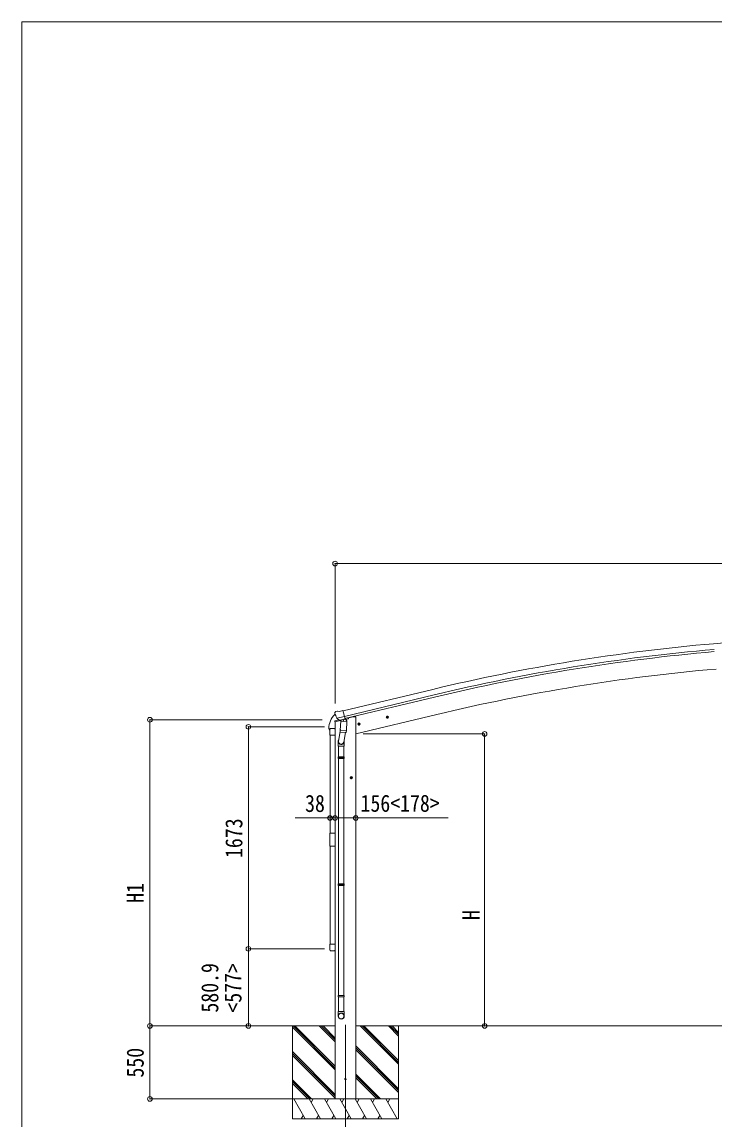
# Model space of a CAD drawing. Units: millimetres at full size. Extents: x -9783 to 9892, y -6828 to 6752.
# Drawn here: x -9783 to -4566, y -1515 to 6752 of the extents above; entities that cross this region are included whole.
import ezdxf
from ezdxf.enums import TextEntityAlignment as Align

# ---------------------------------------------------------------- set-up
doc = ezdxf.new("R2010")
doc.units = ezdxf.units.MM
doc.header["$LTSCALE"] = 35
doc.header["$PDMODE"] = 32
doc.header["$PDSIZE"] = 35
for name, color, linetype, lineweight in [('0-0_0', 7, 'Continuous', 9), ('0-1_本体', 4, 'Continuous', 9), ('0-2_部品', 7, 'Continuous', 9), ('0-8_PARTS2', 2, 'Continuous', 9), ('0-A_寸法', 6, 'Continuous', 9), ('1-1_GLASS', 4, 'Continuous', 9), ('1-2_GLASS_SEAL', 7, 'Continuous', 9), ('1-A', 6, 'Continuous', 9), ('F-0_240', 7, 'Continuous', 9)]:
    doc.layers.add(name, color=color, linetype=linetype, lineweight=lineweight)
doc.styles.add('ＭＳ ゴシック', font='')
doc.styles.get('ＭＳ ゴシック').set_extended_font_data('MS Gothic')

msp = doc.modelspace()

# ---------------------------------------------------------------- linework, layer by layer
at = {"layer": '0-0_0'}
for p, q in [((-7422.75, -813.2), (-7821.42, -813.2)), ((-7744.5, -813.2), (-7744.5, -1513.2)), ((-7422.25, -1144.96), (-7744.5, -822.71)), ((-7422.25, -1130.82), (-7739.86, -813.21)), ((-7422.25, -1116.68), (-7725.72, -813.21)), ((-7422.25, -932.83), (-7541.88, -813.2)), ((-7422.25, -918.69), (-7527.74, -813.2)), ((-7422.25, -904.55), (-7513.6, -813.2)), ((-7266.75, -813.2), (-397.78, -813.2)), ((-6944.5, -1102.21), (-7233.51, -813.2)), ((-6944.5, -1088.07), (-7219.37, -813.2)), ((-6944.5, -1073.93), (-7205.23, -813.2)), ((-6944.5, -890.08), (-7021.38, -813.2)), ((-6944.5, -875.94), (-7007.24, -813.2)), ((-6993.09, -813.21), (-6993.1, -813.2)), ((-6944.5, -861.8), (-6993.08, -813.21)), ((-6944.5, -813.2), (-6944.5, -1513.2)), ((-6944.5, -1286.06), (-7266.75, -963.81)), ((-6944.5, -1300.2), (-7266.75, -977.95)), ((-7422.25, -1328.81), (-7744.5, -1006.56)), ((-7422.25, -1342.95), (-7744.5, -1020.7)), ((-7422.25, -1357.09), (-7744.5, -1034.84)), ((-6944.5, -1314.34), (-7266.75, -992.09)), ((-7599.99, -1363.2), (-7744.5, -1218.69)), ((-7614.13, -1363.2), (-7744.5, -1232.83)), ((-7079.49, -1363.2), (-7266.75, -1175.94)), ((-7093.63, -1363.2), (-7266.75, -1190.08)), ((-7107.78, -1363.2), (-7266.75, -1204.23)), ((-7628.28, -1363.2), (-7744.5, -1246.98)), ((-7744.5, -1363.2), (-6944.5, -1363.2)), ((-7647.61, -1513.2), (-7734.21, -1363.2)), ((-7532.14, -1513.2), (-7618.74, -1363.2)), ((-7588.74, -1363.2), (-7603.74, -1389.18)), ((-7416.67, -1513.2), (-7503.27, -1363.2)), ((-7488.27, -1389.18), (-7473.27, -1363.2)), ((-7301.2, -1513.2), (-7387.8, -1363.2)), ((-7372.8, -1389.18), (-7357.8, -1363.2)), ((-7185.73, -1513.2), (-7272.33, -1363.2)), ((-7257.33, -1389.18), (-7242.33, -1363.2)), ((-7070.26, -1513.2), (-7156.86, -1363.2)), ((-7141.86, -1389.18), (-7126.86, -1363.2)), ((-6954.79, -1513.2), (-7041.39, -1363.2)), ((-7026.39, -1389.18), (-7011.39, -1363.2)), ((-7662.61, -1487.22), (-7677.61, -1513.2)), ((-7547.14, -1487.22), (-7562.14, -1513.2)), ((-7431.67, -1487.22), (-7446.67, -1513.2)), ((-7316.2, -1487.22), (-7331.2, -1513.2)), ((-7200.73, -1487.22), (-7215.73, -1513.2)), ((-7085.26, -1487.22), (-7100.26, -1513.2)), ((-6944.5, -1513.2), (-7744.5, -1513.2))]:
    msp.add_line(p, q, dxfattribs=at)
at = {"layer": '0-1_本体'}
for p, q in [((-3878.72, 2127.18), (-4570.13, 2066.95)), ((-7362.73, 1561.03), (-6687.04, 1722.98)), ((-7352.65, 1519.05), (-6676.98, 1681)), ((-7348.72, 1502.69), (-6673.06, 1664.64)), ((-7267.25, 1386.8), (-6656.44, 1533.44)), ((-7266.92, 1516.8), (-7266.92, -1363.2)), ((-7422.92, 1477.83), (-7422.92, -1363.2))]:
    msp.add_line(p, q, dxfattribs=at)
msp.add_lwpolyline([(-7266.92, 1516.8), (-7286.92, 1516.8), (-7320.76, 1508.68)], dxfattribs=at)
for centre, radius, start, end in [((-3314.29, -12348.27), 14469.82, 94.97901, 103.47901), ((-3314.29, -12348.27), 14426.65, 94.97901, 103.47901), ((-3314.29, -12348.27), 14409.82, 94.97901, 103.47901), ((-3296.87, -12461.37), 14392.42, 95.00113, 103.49889)]:
    msp.add_arc(centre, radius, start, end, dxfattribs=at)
at = {"layer": '0-2_部品'}
for p, q in [((-7424.18, 1545.43), (-7423.91, 1544.28)), ((-7424.18, 1545.43), (-7423.91, 1544.28)), ((-7419.97, 1554.01), (-7423.82, 1547.71)), ((-7419.97, 1554.01), (-7423.82, 1547.71)), ((-7396.81, 1493.2), (-7423.01, 1486.9)), ((-7396.81, 1493.2), (-7423.01, 1486.9)), ((-7416.87, 1556.25), (-7403.69, 1559.42)), ((-7416.87, 1556.25), (-7403.69, 1559.42)), ((-7410.13, 1505.12), (-7352.62, 1518.93)), ((-7410.13, 1505.12), (-7352.62, 1518.93)), ((-7393.28, 1490.21), (-7409.66, 1504.7)), ((-7393.28, 1490.21), (-7409.66, 1504.7)), ((-7389.13, 1556.74), (-7402.39, 1559.44)), ((-7389.13, 1556.74), (-7402.39, 1559.44)), ((-7390.57, 1489.65), (-7383.05, 1491.45)), ((-7390.57, 1489.65), (-7383.05, 1491.45)), ((-7389.73, 1489.75), (-7388.2, 1490.12)), ((-7389.73, 1489.75), (-7388.2, 1490.12)), ((-7389.13, 1556.74), (-7363.2, 1562.97)), ((-7389.13, 1556.74), (-7363.2, 1562.97)), ((-7388.2, 1490.12), (-7351.5, 1498.93)), ((-7388.2, 1490.12), (-7351.5, 1498.93)), ((-7386.37, 1489.89), (-7386.42, 1489.15)), ((-7386.37, 1489.89), (-7386.42, 1489.15)), ((-7385.66, 1488.11), (-7359.85, 1481.67)), ((-7385.66, 1488.11), (-7359.85, 1481.67)), ((-7357.45, 1497.11), (-7358.47, 1482.5)), ((-7357.45, 1497.11), (-7358.47, 1482.5)), ((-7351.5, 1498.93), (-7349.97, 1499.3)), ((-7351.5, 1498.93), (-7349.97, 1499.3)), ((-7348.42, 1501.4), (-7347.47, 1501.34)), ((-7348.42, 1501.4), (-7347.47, 1501.34)), ((-7347.47, 1501.34), (-7334.16, 1486.02)), ((-7347.47, 1501.34), (-7334.16, 1486.02)), ((-7343.48, 1496.74), (-7324.59, 1501.28)), ((-7343.48, 1496.74), (-7324.59, 1501.28)), ((-7320.76, 1509.45), (-7320.76, 1506.14)), ((-7320.76, 1509.45), (-7320.76, 1506.14)), ((-7038.45, 1510.74), (-7019, 1515.41)), ((-7038.45, 1510.74), (-7019, 1515.41)), ((-7033.89, 1518.52), (-7036.02, 1511.32)), ((-7033.89, 1518.52), (-7036.02, 1511.32)), ((-7026.59, 1520.27), (-7033.89, 1518.52)), ((-7026.59, 1520.27), (-7033.89, 1518.52)), ((-7026.39, 1503.35), (-7031.06, 1522.8)), ((-7026.39, 1503.35), (-7031.06, 1522.8)), ((-7021.43, 1514.82), (-7026.59, 1520.27)), ((-7021.43, 1514.82), (-7026.59, 1520.27)), ((-7023.56, 1507.63), (-7021.43, 1514.82)), ((-7023.56, 1507.63), (-7021.43, 1514.82)), ((-7425.31, 1477.1), (-7382.61, 1487.35)), ((-7425.31, 1477.1), (-7382.61, 1487.35)), ((-7425.31, 1483.99), (-7425.31, 1477.1)), ((-7425.31, 1483.99), (-7425.31, 1477.1)), ((-7383.08, 1420.81), (-7397.6, 1333.04)), ((-7383.08, 1420.81), (-7397.6, 1333.04)), ((-7384.28, 1403.46), (-7383.4, 1415.93)), ((-7384.28, 1403.46), (-7383.4, 1415.93)), ((-7378.74, 1482.76), (-7383.42, 1415.93)), ((-7378.74, 1482.76), (-7383.42, 1415.93)), ((-7337.73, 1412.73), (-7383.42, 1415.93)), ((-7337.73, 1412.73), (-7383.42, 1415.93)), ((-7333.06, 1479.57), (-7378.74, 1482.76)), ((-7333.06, 1479.57), (-7378.74, 1482.76)), ((-7376.97, 1485.94), (-7377.2, 1482.66)), ((-7376.97, 1485.94), (-7377.2, 1482.66)), ((-7337.74, 1412.73), (-7338.63, 1400.04)), ((-7337.74, 1412.73), (-7338.63, 1400.04)), ((-7337.73, 1412.73), (-7333.06, 1479.57)), ((-7337.73, 1412.73), (-7333.06, 1479.57)), ((-7334.16, 1486.02), (-7334.6, 1479.68)), ((-7334.16, 1486.02), (-7334.6, 1479.68)), ((-7252.27, 1458.99), (-7232.83, 1463.66)), ((-7252.27, 1458.99), (-7232.83, 1463.66)), ((-7247.72, 1466.77), (-7249.85, 1459.57)), ((-7247.72, 1466.77), (-7249.85, 1459.57)), ((-7240.42, 1468.52), (-7247.72, 1466.77)), ((-7240.42, 1468.52), (-7247.72, 1466.77)), ((-7240.22, 1451.6), (-7244.89, 1471.05)), ((-7240.22, 1451.6), (-7244.89, 1471.05)), ((-7235.25, 1463.08), (-7240.42, 1468.52)), ((-7235.25, 1463.08), (-7240.42, 1468.52)), ((-7237.38, 1455.88), (-7235.25, 1463.08)), ((-7237.38, 1455.88), (-7235.25, 1463.08)), ((-7399.75, 1295.88), (-7399.75, 1330.23)), ((-7399.75, 1295.88), (-7399.75, 1330.23)), ((-7383.88, 1402.1), (-7383.88, 1402.1)), ((-7383.88, 1402.1), (-7383.88, 1402.1)), ((-7382.43, 1401.32), (-7340.74, 1398.41)), ((-7382.43, 1401.32), (-7340.74, 1398.41)), ((-7344.25, 1398.65), (-7356.9, 1323.72)), ((-7344.25, 1398.65), (-7356.9, 1323.72)), ((-7353.75, 1330.54), (-7353.75, 1295.88)), ((-7353.75, 1330.54), (-7353.75, 1295.88)), ((-7353.75, 1295.88), (-7399.75, 1295.88)), ((-7353.75, 1295.88), (-7399.75, 1295.88)), ((-7397.75, 1295.88), (-7397.75, 1213.36)), ((-7397.75, 1295.88), (-7397.75, 1213.36)), ((-7355.75, 1295.88), (-7355.75, 1213.36)), ((-7355.75, 1295.88), (-7355.75, 1213.36)), ((-7399.75, 1211.36), (-7398.75, 1213.36)), ((-7399.75, 1211.36), (-7398.75, 1213.36)), ((-7353.75, 1211.36), (-7399.75, 1211.36)), ((-7353.75, 1211.36), (-7399.75, 1211.36)), ((-7353.75, 1203.36), (-7399.75, 1203.36)), ((-7353.75, 1203.36), (-7399.75, 1203.36)), ((-7354.75, 1213.36), (-7398.75, 1213.36)), ((-7354.75, 1213.36), (-7398.75, 1213.36)), ((-7354.75, 1201.36), (-7398.75, 1201.36)), ((-7354.75, 1201.36), (-7398.75, 1201.36)), ((-7397.75, 1201.36), (-7397.75, 257.17)), ((-7397.75, 1201.36), (-7397.75, 257.17)), ((-7355.75, 1201.36), (-7355.75, 257.17)), ((-7355.75, 1201.36), (-7355.75, 257.17)), ((-7353.75, 1211.36), (-7354.75, 1213.36)), ((-7353.75, 1211.36), (-7354.75, 1213.36)), ((-7353.75, 1203.36), (-7354.75, 1201.36)), ((-7353.75, 1203.36), (-7354.75, 1201.36)), ((-7353.75, 1211.36), (-7353.75, 1203.36)), ((-7353.75, 1211.36), (-7353.75, 1203.36)), ((-7291.25, 1057.3), (-7311.25, 1057.3)), ((-7291.25, 1057.3), (-7311.25, 1057.3)), ((-7301.25, 1064.8), (-7307.75, 1061.05)), ((-7301.25, 1064.8), (-7307.75, 1061.05)), ((-7307.75, 1061.05), (-7307.75, 1053.55)), ((-7307.75, 1061.05), (-7307.75, 1053.55)), ((-7307.75, 1053.55), (-7301.25, 1049.79)), ((-7307.75, 1053.55), (-7301.25, 1049.79)), ((-7301.25, 1047.3), (-7301.25, 1067.3)), ((-7301.25, 1047.3), (-7301.25, 1067.3)), ((-7294.75, 1061.05), (-7301.25, 1064.8)), ((-7294.75, 1061.05), (-7301.25, 1064.8)), ((-7399.75, 255.17), (-7398.75, 257.17)), ((-7399.75, 255.17), (-7398.75, 257.17)), ((-7353.75, 255.17), (-7399.75, 255.17)), ((-7353.75, 255.17), (-7399.75, 255.17)), ((-7354.75, 257.17), (-7398.75, 257.17)), ((-7354.75, 257.17), (-7398.75, 257.17)), ((-7353.75, 255.17), (-7354.75, 257.17)), ((-7353.75, 255.17), (-7354.75, 257.17)), ((-7353.75, 255.17), (-7353.75, 247.17)), ((-7353.75, 255.17), (-7353.75, 247.17)), ((-7353.75, 247.17), (-7399.75, 247.17)), ((-7353.75, 247.17), (-7399.75, 247.17)), ((-7354.75, 245.17), (-7398.75, 245.17)), ((-7354.75, 245.17), (-7398.75, 245.17)), ((-7397.75, 245.17), (-7397.75, -582.75)), ((-7397.75, 245.17), (-7397.75, -582.75)), ((-7355.75, 245.17), (-7355.75, -582.75)), ((-7355.75, 245.17), (-7355.75, -582.75)), ((-7353.75, 247.17), (-7354.75, 245.17)), ((-7353.75, 247.17), (-7354.75, 245.17)), ((-7399.75, -584.75), (-7398.75, -582.75)), ((-7399.75, -584.75), (-7398.75, -582.75)), ((-7353.75, -584.75), (-7399.75, -584.75)), ((-7353.75, -584.75), (-7399.75, -584.75)), ((-7353.75, -592.75), (-7399.75, -592.75)), ((-7353.75, -592.75), (-7399.75, -592.75)), ((-7354.75, -582.75), (-7398.75, -582.75)), ((-7354.75, -582.75), (-7398.75, -582.75)), ((-7354.75, -594.75), (-7398.75, -594.75)), ((-7354.75, -594.75), (-7398.75, -594.75)), ((-7397.75, -594.75), (-7397.75, -704.75)), ((-7397.75, -594.75), (-7397.75, -704.75)), ((-7355.75, -594.75), (-7355.75, -704.75)), ((-7355.75, -594.75), (-7355.75, -704.75)), ((-7353.75, -584.75), (-7354.75, -582.75)), ((-7353.75, -584.75), (-7354.75, -582.75)), ((-7353.75, -592.75), (-7354.75, -594.75)), ((-7353.75, -592.75), (-7354.75, -594.75)), ((-7353.75, -584.75), (-7353.75, -592.75)), ((-7353.75, -584.75), (-7353.75, -592.75)), ((-7399.75, -738.9), (-7399.75, -704.75)), ((-7353.75, -704.75), (-7399.75, -704.75)), ((-7399.75, -738.9), (-7399.75, -704.75)), ((-7353.75, -704.75), (-7399.75, -704.75)), ((-7353.75, -738.9), (-7353.75, -704.75)), ((-7353.75, -738.9), (-7353.75, -704.75))]:
    msp.add_line(p, q, dxfattribs=at)
for points in [[(-7410.4, 1505.7), (-7409.82, 1504.86), (-7409.66, 1504.7)], [(-7410.4, 1505.7), (-7409.82, 1504.86), (-7409.66, 1504.7)], [(-7357.77, 1497.52), (-7358, 1497.37), (-7382.77, 1491.42), (-7383.05, 1491.45)], [(-7357.77, 1497.52), (-7358, 1497.37), (-7382.77, 1491.42), (-7383.05, 1491.45)], [(-7357.77, 1497.52), (-7348.04, 1499.86), (-7363.2, 1562.97)], [(-7357.77, 1497.52), (-7348.04, 1499.86), (-7363.2, 1562.97)], [(-7036.02, 1511.32), (-7030.85, 1505.88), (-7023.56, 1507.63)], [(-7036.02, 1511.32), (-7030.85, 1505.88), (-7023.56, 1507.63)], [(-7249.85, 1459.57), (-7244.68, 1454.13), (-7237.38, 1455.88)], [(-7249.85, 1459.57), (-7244.68, 1454.13), (-7237.38, 1455.88)], [(-7399.75, 1211.36), (-7399.75, 1203.36), (-7398.75, 1201.36)], [(-7399.75, 1211.36), (-7399.75, 1203.36), (-7398.75, 1201.36)], [(-7301.25, 1049.79), (-7294.75, 1053.55), (-7294.75, 1061.05)], [(-7301.25, 1049.79), (-7294.75, 1053.55), (-7294.75, 1061.05)], [(-7399.75, 255.17), (-7399.75, 247.17), (-7398.75, 245.17)], [(-7399.75, 255.17), (-7399.75, 247.17), (-7398.75, 245.17)], [(-7399.75, -584.75), (-7399.75, -592.75), (-7398.75, -594.75)], [(-7399.75, -584.75), (-7399.75, -592.75), (-7398.75, -594.75)]]:
    msp.add_lwpolyline(points, dxfattribs=at)
for centre, radius in [((-7028.72, 1513.07), 8.5), ((-7028.72, 1513.07), 8.5), ((-7028.72, 1513.07), 7.7), ((-7028.72, 1513.07), 7.7), ((-7028.72, 1513.07), 6.5), ((-7028.72, 1513.07), 6.5), ((-7242.55, 1461.32), 8.5), ((-7242.55, 1461.32), 8.5), ((-7242.55, 1461.32), 7.7), ((-7242.55, 1461.32), 7.7), ((-7242.55, 1461.32), 6.5), ((-7242.55, 1461.32), 6.5), ((-7301.25, 1057.3), 8.5), ((-7301.25, 1057.3), 8.5), ((-7301.25, 1057.3), 7.7), ((-7301.25, 1057.3), 7.7), ((-7301.25, 1057.3), 6.5), ((-7301.25, 1057.3), 6.5)]:
    msp.add_circle(centre, radius, dxfattribs=at)
at = {"layer": '0-2_部品', "color": 4}
msp.add_circle((-7345, -1213.2), 4.5, dxfattribs=at)
msp.add_circle((-7345, -1213.2), 4.5, dxfattribs=at)
at = {"layer": '0-2_部品'}
for centre, radius, start, end in [((-7227.1, 1591.53), 202.4, 193.5, 205.09125), ((-7227.1, 1591.53), 202.4, 193.5, 205.09125), ((-7415.7, 1551.39), 5, 103.5, 148.5), ((-7415.7, 1551.39), 5, 103.5, 148.5), ((-7402.99, 1556.5), 3, 78.5, 103.5), ((-7402.99, 1556.5), 3, 78.5, 103.5), ((-7389.85, 1490.24), 0.5, 248.23754, 283.5), ((-7389.85, 1490.24), 0.5, 248.23754, 283.5), ((-7386.86, 1489.93), 0.5, 356, 103.5), ((-7386.86, 1489.93), 0.5, 356, 103.5), ((-7385.42, 1489.08), 1, 176, 256), ((-7385.42, 1489.08), 1, 176, 256), ((-7356.85, 1497.03), 0.604, 100.59842, 172.20595), ((-7356.85, 1497.03), 0.604, 100.59842, 172.20595), ((-7350.09, 1499.78), 0.5, 283.5, 318.76246), ((-7350.09, 1499.78), 0.5, 283.5, 318.76246), ((-7325.76, 1506.14), 5, 283.5, 0), ((-7325.76, 1506.14), 5, 283.5, 0), ((-7422.31, 1483.99), 3, 103.5, 180), ((-7422.31, 1483.99), 3, 103.5, 180), ((-7359.49, 1482.64), 1.03, 250.03897, 351.96569), ((-7359.49, 1482.64), 1.03, 250.03897, 351.96569), ((-7382.34, 1403.29), 1.95, 175.04017, 217.47766), ((-7382.34, 1403.29), 1.95, 175.04017, 217.47766), ((-7382.29, 1403.32), 2, 217.40962, 266), ((-7382.29, 1403.32), 2, 217.40962, 266), ((-7340.6, 1400.4), 2, 266, 349.46843), ((-7340.6, 1400.4), 2, 266, 349.46843)]:
    msp.add_arc(centre, radius, start, end, dxfattribs=at)
for centre, major_axis, ratio, start_param, end_param in [((-7421.26, 1546.14), (-1.57, -2.57), 0.99628, 4.712389, 5.4996506), ((-7421.26, 1546.14), (-1.57, -2.57), 0.99628, 4.712389, 5.4996506), ((-7391.29, 1492.47), (-0.73, -2.92), 0.997631, 5.8041905, 6.6006116), ((-7391.29, 1492.47), (-0.73, -2.92), 0.997631, 5.8041905, 6.6006116), ((-7391.23, 1492.7), (2.63, 3.16), 0.650902, 4.0958226, 4.1686332), ((-7391.23, 1492.7), (2.63, 3.16), 0.650902, 4.0958226, 4.1686332), ((-7391.27, 1492.57), (-0.73, -2.92), 0.997631, 0.3902369, 0.4789948), ((-7391.27, 1492.57), (-0.73, -2.92), 0.997631, 0.3902369, 0.4789948), ((-7376.75, 1330.54), (23, 0), 0.996195, 2.5560258, 6.5663028), ((-7376.75, 1330.54), (23, 0), 0.996195, 2.5560258, 6.5663028), ((-7376.75, 1330.54), (21, 0), 0.996195, 2.9349147, 5.9512394), ((-7376.75, 1330.54), (21, 0), 0.996195, 2.9349147, 5.9512394), ((-7376.75, -737.15), (-23, 0), 0.996195, 3.1415927, 6.2831853), ((-7376.75, -737.15), (-23, 0), 0.996195, 3.1415927, 6.2831853), ((-7376.75, -738.9), (-23, 0), 0.996195, 3.1415927, 6.2831853), ((-7376.75, -738.9), (-23, 0), 0.996195, 3.1415927, 6.2831853), ((-7376.75, -738.9), (0, -23.43), 0.981806, 4.712389, 7.8539816), ((-7376.75, -738.9), (0, -23.43), 0.981806, 4.712389, 7.8539816)]:
    msp.add_ellipse(centre, major_axis=major_axis, ratio=ratio, start_param=start_param, end_param=end_param, dxfattribs=at)
msp.add_ellipse((-7376.75, -738.9), major_axis=(21, 0), ratio=0.996195, dxfattribs=at)
msp.add_ellipse((-7376.75, -738.9), major_axis=(21, 0), ratio=0.996195, dxfattribs=at)
at = {"layer": '0-8_PARTS2'}
msp.add_line((-7345, -803.99), (-7345, -1654.23), dxfattribs=at)
at = {"layer": '0-A_寸法'}
for p, q in [((-7422.92, 2670.7), (-7422.92, 1615.88)), ((-240.92, 2670.7), (-7422.92, 2670.7)), ((-8818.58, -813.2), (-8818.58, 1493.55)), ((-8818.58, 1493.55), (-7520.33, 1493.55)), ((-8075.78, 1440.66), (-8075.78, -232.34)), ((-6295.43, 1386.8), (-7212.27, 1386.8)), ((-6295.43, -813.2), (-6295.43, 1386.8)), ((-7422.92, 753.57), (-7266.92, 753.57)), ((-7266.92, 753.57), (-6570.76, 753.57)), ((-8818.58, -813.2), (-7963.19, -813.2)), ((-8818.58, -1363.2), (-8818.58, -813.2)), ((-6295.43, -813.2), (-6738.29, -813.2)), ((-8818.58, -1363.2), (-7744.5, -1363.2))]:
    msp.add_line(p, q, dxfattribs=at)
for p in [(-7422.92, 2670.7), (-8818.58, 1493.55), (-6295.43, 1386.8), (-7422.92, 753.57), (-7266.92, 753.57), (-8818.58, -813.2), (-6295.43, -813.2), (-8818.58, -1363.2)]:
    msp.add_point(p, dxfattribs=at)
at = {"layer": '1-1_GLASS'}
for p, q in [((-7460.92, 1378.76), (-7460.92, 639.76)), ((-7422.92, 1378.76), (-7422.92, 639.76)), ((-7460.92, 541.76), (-7460.92, -197.24)), ((-7422.92, -197.24), (-7422.92, 541.76))]:
    msp.add_line(p, q, dxfattribs=at)
at = {"layer": '1-2_GLASS_SEAL'}
for p, q in [((-7469.42, 1440.75), (-7469.42, 1428.99)), ((-7468.92, 1428.49), (-7462.66, 1414.99)), ((-7462.16, 1422.26), (-7462.16, 1415.49)), ((-7461.92, 1378.76), (-7461.92, 1422.46)), ((-7456.42, 1427.96), (-7427.42, 1427.96)), ((-7456.16, 1428.26), (-7422.92, 1428.26)), ((-7421.92, 1422.46), (-7421.92, 1378.76)), ((-7421.92, 1378.76), (-7461.92, 1378.76)), ((-7461.92, -197.24), (-7461.92, -240.94)), ((-7421.92, -197.24), (-7461.92, -197.24)), ((-7456.42, -246.44), (-7427.42, -246.44)), ((-7421.92, -240.94), (-7421.92, -197.24))]:
    msp.add_line(p, q, dxfattribs=at)
msp.add_lwpolyline([(-7461.92, 639.76), (-7421.92, 639.76), (-7421.92, 541.76), (-7461.92, 541.76)], close=True, dxfattribs=at)
for centre, radius, start, end in [((-7317.16, 1427.25), 152.26, 135.14293, 180), ((-7420.67, 1529.28), 6.95, 95.39711, 129.45641), ((-7468.92, 1428.99), 0.5, 180, 270), ((-7462.66, 1415.49), 0.5, 270, 0), ((-7456.16, 1422.26), 6, 90, 180), ((-7456.42, 1422.46), 5.5, 90, 180), ((-7427.42, 1422.46), 5.5, 0, 90), ((-7456.42, -240.94), 5.5, 180, 270), ((-7427.42, -240.94), 5.5, 270, 0)]:
    msp.add_arc(centre, radius, start, end, dxfattribs=at)
at = {"layer": '1-A'}
for p, q in [((-8075.78, 1440.66), (-7502.24, 1440.66)), ((-7422.92, 753.57), (-7722.92, 753.57)), ((-7422.92, 753.57), (-7460.94, 753.57)), ((-8075.78, -813.2), (-8075.78, -232.34)), ((-8075.78, -232.34), (-7502.24, -232.34)), ((-8075.78, -813.2), (-7502.24, -813.2))]:
    msp.add_line(p, q, dxfattribs=at)
for p in [(-8075.78, 1440.66), (-7460.94, 753.57), (-7422.92, 753.57), (-8075.78, -232.34), (-8075.78, -813.2)]:
    msp.add_point(p, dxfattribs=at)
at = {"layer": 'F-0_240', "color": 5}
for q in [(-9783.03, -6828.1), (9396.97, 6751.9)]:
    msp.add_line((-9783.03, 6751.9), q, dxfattribs=at)

# ---------------------------------------------------------------- texts
at = {"layer": '0-A_寸法', "color": 7, "style": 'ＭＳ ゴシック', "width": 0.85}
msp.add_text('156<178>', height=129, dxfattribs=at).set_placement((-7230.92, 761.57), align=Align.BOTTOM_LEFT)
for s, p in [('H1', (-8826.58, 114.18)), ('H', (-6295.43, -15.2)), ('550', (-8826.58, -1202.2))]:
    msp.add_text(s, height=129, rotation=90, dxfattribs=at).set_placement(p, align=Align.BOTTOM_LEFT)
at = {"layer": '1-A', "color": 7, "style": 'ＭＳ ゴシック', "width": 0.85}
msp.add_text('38', height=129, dxfattribs=at).set_placement((-7648.92, 760.57), align=Align.BOTTOM_LEFT)
for s, p in [('1673', (-8082.78, 452.16)), ('580.9', (-8264.14, -712.77)), ('<577>', (-8089.65, -712.77))]:
    msp.add_text(s, height=129, rotation=90, dxfattribs=at).set_placement(p, align=Align.BOTTOM_LEFT)

doc.saveas('drawing.dxf')
